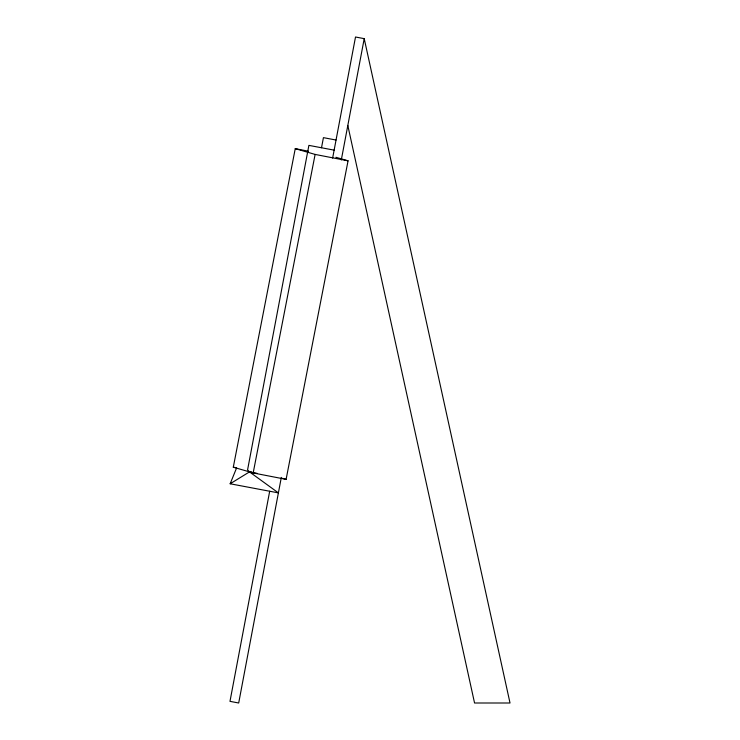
<?xml version="1.0" encoding="UTF-8"?>
<svg xmlns="http://www.w3.org/2000/svg" width="740" height="740" viewBox="0 0 740 740"><rect width="100%" height="100%" fill="white"/><g stroke="black" fill="none" stroke-linecap="round" stroke-linejoin="round"><path stroke-width="1.11" d="M321.512 147.76L323.426 137.649L336.043 140.036M269.684 491.24L229.983 701.354L238.696 703L281.32 477.402M332.63 158.083L355.514 37L364.219 38.647L510.017 703L474.553 703L347.818 125.486M341.297 159.96L364.219 38.647M335.914 157.287L348.059 160.821L286.103 479.354L253.173 472.953L233.294 467.181L295.251 148.648L308.423 151.21M253.173 472.953L315.12 154.419L295.251 148.648M334.129 150.146L308.894 145.373L247.576 469.882L249.491 471.889L278.397 492.886L230.159 483.775L236.532 468.124M230.159 483.775L249.491 471.889L251.785 472.203M315.12 154.419L348.059 160.821M233.294 467.181L236.587 467.819M249.491 471.889L257.178 473.378M282.43 478.29L286.103 479.354"/></g></svg>
